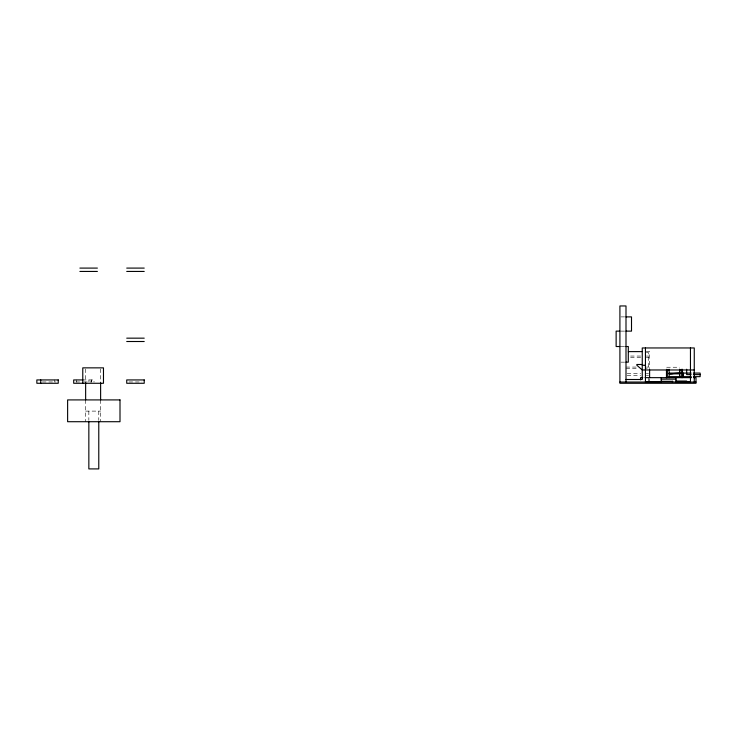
<?xml version="1.0" encoding="UTF-8"?>
<svg xmlns="http://www.w3.org/2000/svg" width="737" height="737" viewBox="0 0 737 737"><rect width="100%" height="100%" fill="white"/><g stroke="black" fill="none" stroke-linecap="round" stroke-linejoin="round"><path stroke-width="0.55" stroke-dasharray="3.69 2.76" d="M620.923 316.892L624.985 316.892M620.923 331.116L624.985 331.116M620.923 346.528L624.985 346.528M646.257 351.613L649.61 351.613L649.61 368.574M646.321 352.636L648.578 352.636L648.578 368.325L646.321 368.325M630.55 356.054L640.693 356.054M646.321 356.054L648.578 356.054M630.55 357.473L640.693 357.473M646.321 357.473L648.578 357.473M620.923 362.153L624.985 362.153M626.035 367.072L636.178 367.072M646.321 367.072L648.578 367.072M666.663 367.238L679.588 367.238M626.035 368.325L637.312 368.325M627.159 373.659L640.693 373.659M646.321 373.659L648.578 373.659M627.159 375.29L640.693 375.29M646.321 375.29L648.578 375.29M82.443 379.933L94.004 379.933L94.004 382.162M42.359 381.969L55.975 381.969M75.957 381.969L82.01 381.969M83.576 381.969L91.738 381.969L91.738 379.933M128.993 381.969L141.965 381.969M85.639 411.108L100.619 411.108M649.61 378.754L649.61 383.277M648.578 378.274L648.578 382.245M100.619 368.997L100.619 382.743M100.619 399.915L100.619 421.711M98.776 411.108L98.776 420.173M91.195 379.933L91.195 382.162M88.928 379.933L88.928 381.969M88.845 411.108L88.845 420.173M85.639 368.997L85.639 382.743M85.639 399.915L85.639 421.711M76.501 379.933L76.501 382.162M54.354 379.933L54.354 382.162"/><path stroke-width="1.11" d="M679.588 373.088L669.178 373.852L679.588 373.852M79.891 268.093L97.385 268.093M126.727 268.093L144.222 268.093M79.891 271.437L97.385 271.437M126.727 271.437L144.222 271.437M625.999 316.892L631.508 316.892L631.508 331.116L625.999 331.116M619.909 331.116L616.132 331.116L616.132 346.528L619.909 346.528M126.727 338.163L144.222 338.163M126.727 341.507L144.222 341.507M625.999 346.528L628.302 346.528L628.302 362.153L625.999 362.153M628.366 351.613L641.78 351.613M642.249 364.483L636.842 364.483L636.842 365.266L642.249 369.974L694.263 369.974M642.249 365.266L645.446 365.266M668.652 369.882L669.178 369.882M669.178 373.088L691.159 373.088M693.406 373.088L700.15 373.088L700.15 376.653L693.471 376.653M668.634 373.604L672.577 373.604M691.159 374.626L686.654 374.626L686.654 369.246M693.406 374.626L700.15 374.626M668.818 376.653L691.242 376.653M642.83 377.657L640.536 377.657L640.536 379.85M645.059 377.657L691.472 377.657M693.738 377.657L695.995 377.657L695.995 383.277L619.909 383.277L619.909 305.956L625.999 305.956L625.999 382.042M661.19 379.131L675.94 379.131M625.999 379.491L642.249 379.491L642.249 347.956L694.263 347.956L694.263 382.365M82.986 379.933L73.691 379.933L73.691 383.277L103.475 383.277L103.475 367.855L82.774 367.855L82.774 383.277M675.94 381.029L686.681 381.029L686.681 382.042M661.19 381.315L672.798 381.315M675.94 381.6L689.602 381.6M645.446 381.803L661.19 381.803M619.909 382.042L695.995 382.042M690.458 347.956L690.458 382.365M683.448 373.088L683.448 376.653M682.48 369.283L682.48 377.657M681.255 369.283L681.255 377.657M679.588 369.191L679.588 376.653M675.94 377.657L675.94 382.3M672.374 381.315L672.374 382.042M669.095 369.283L669.178 377.657M666.994 377.657L666.994 369.882L666.469 369.882L666.469 377.657M666.792 369.283L666.792 377.657M661.19 377.657L661.19 382.042M649.61 369.707L649.61 377.62M645.446 347.956L645.446 382.042M100.619 382.743L100.619 399.915M98.776 421.306L98.776 468.907L88.845 468.907L88.845 421.306M85.639 382.743L85.639 399.915M40.747 379.933L40.747 383.277M58.241 379.933L36.85 379.933L36.85 383.277L58.241 383.277L58.241 379.933M144.222 379.933L126.727 379.933L126.727 383.277L144.222 383.277L144.222 379.933M120.002 399.915L67.62 399.915L67.62 421.711L120.002 421.711L120.002 399.915"/></g></svg>
